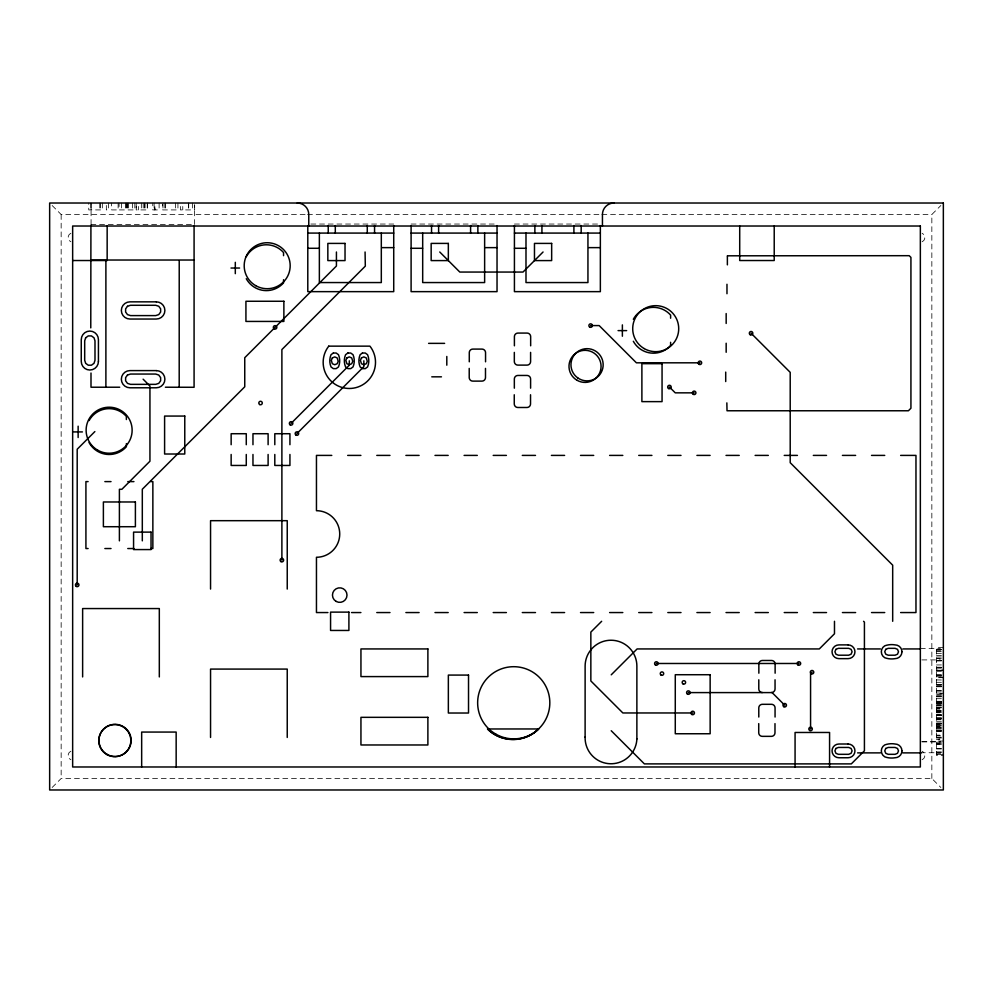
<?xml version="1.0" encoding="UTF-8"?>
<svg xmlns="http://www.w3.org/2000/svg" width="993" height="993" viewBox="0 0 993 993"><rect width="100%" height="100%" fill="white"/><g stroke="black" fill="none" stroke-linecap="round" stroke-linejoin="round"><path stroke-width="0.74" stroke-dasharray="4.96 3.72" d="M91.071 224.48L91.071 203.019L91.095 209.92M147.609 203.019L147.609 209.92L136.215 209.92L136.24 206.47M138.412 209.92L138.412 206.47M154.883 208.195L154.883 209.92L154.883 203.019M180.403 206.47L180.403 209.92L194.665 209.92L194.665 203.019M182.762 209.92L182.762 206.47M194.628 224.492L194.628 204.546M52.145 787.486L61.156 778.487L931.844 778.487L940.855 787.486M931.844 778.487L931.844 214.513L940.855 205.514M70.888 233.268C67.239 234.696 67.239 240.343 70.888 241.771M70.888 751.229C67.239 752.657 67.239 758.304 70.888 759.732M922.112 241.771C925.761 240.343 925.761 234.696 922.112 233.268M922.112 759.732C925.761 758.304 925.761 752.657 922.112 751.229M936.449 739.537L939.899 739.127L936.449 739.537L936.449 694.554L942.196 694.529M936.449 752.533L939.899 752.396M52.145 205.514L61.156 214.513L305.943 214.513M307.482 214.513L600.306 214.513M601.857 214.513L931.844 214.513M310.859 224.046L393.724 224.046M411.102 224.046L497.034 224.046M514.424 224.046L600.355 224.046M90.897 224.381L194.02 224.381M943.35 647.374L936.449 647.374L936.449 669.99L943.35 670.014M920.35 648.404L940.47 648.404M936.449 649.559L943.35 649.559M936.449 649.707L943.35 649.707M936.449 650.911L940.594 650.911M936.449 651.209L943.35 651.209M936.449 653.344L943.35 653.344M936.449 655.454L943.35 655.454M936.449 657.006L943.35 657.006M936.449 658.322L939.899 658.322M936.449 658.607L943.35 658.769M921.876 659.911L940.284 659.911M936.449 660.407L943.35 660.407M936.449 660.494L943.35 660.494M936.449 660.953L943.35 660.953M936.449 664.95L943.35 664.95M936.449 667.234L943.35 667.234M936.449 667.842L943.35 667.842M936.449 667.954L941.972 667.954M943.35 670.225L936.449 670.225L936.449 677.276L943.35 677.276M936.449 670.486L943.35 670.486M936.449 670.709L943.35 670.709M936.449 671.218L941.972 671.218M936.449 674.818L943.35 674.818M936.449 675.153L943.35 675.153M936.449 675.364L943.35 675.364M936.449 676.73L943.35 676.73M943.35 677.685L936.449 677.685L936.449 693.462L943.35 693.462M936.449 679.932L943.35 680.019M936.449 682.29L943.35 682.29M936.449 684.438L943.35 684.438M936.449 684.673L943.35 684.673M936.449 685.604L943.35 685.604M936.449 686.349L943.35 686.337M936.449 686.511L943.35 686.548M936.449 686.771L943.35 686.771M936.449 690.768L943.35 690.768M936.449 690.991L943.35 690.991M936.449 693.04L943.35 693.04M936.449 695.336L943.35 695.336M936.449 696.602L943.35 696.602M936.449 696.776L942.196 696.776M936.449 698.712L943.35 698.712M936.449 701.281L943.35 701.281M936.449 701.952L943.35 701.952M936.449 702.051L943.35 702.051M936.449 702.212L943.35 702.212M936.449 702.759L943.35 702.759M936.449 703.143L943.35 703.143M936.449 703.491L943.35 703.59M936.449 703.739L940.594 703.739M936.449 703.913L943.35 703.913M936.449 704.087L943.35 704.087M936.449 705.576L943.35 705.576M936.449 705.961L943.35 705.961M936.449 707.55L943.35 707.55M936.449 707.86L943.35 707.86M936.449 708.232L939.899 708.232M936.449 709.076L939.899 709.076M936.449 710.343L943.35 710.343M936.449 710.516L939.899 710.603M936.449 711.075L940.594 711.075M936.449 711.485L943.35 711.485M936.449 712.415L943.35 712.415M936.449 712.775L939.899 712.775M936.449 714.687L943.35 714.687M936.449 714.985L943.35 714.985M936.449 715.283L943.35 715.283M936.449 715.531L943.35 715.531M936.449 717.405L943.35 717.405M936.449 718.671L943.35 718.671M936.449 718.882L943.35 718.882M936.449 718.969L943.35 718.969M936.449 719.404L940.594 719.404M936.449 721.253L943.35 721.253M936.449 722.991L943.35 722.991M936.449 723.338L943.35 723.338M936.449 723.549L943.35 723.549M936.449 724.282L939.899 724.282M936.449 724.791L943.35 724.791M936.449 725.461L943.35 725.461M936.449 726.479L939.899 726.479M936.449 726.988L943.35 726.988M936.449 728.03L943.35 728.03M936.449 728.092L943.35 728.092M936.449 730.054L943.35 730.054M936.449 730.252L943.35 730.277M936.449 731.034L943.35 731.034M936.449 731.568L943.35 731.568M936.449 735.143L939.899 735.143M936.449 735.85L940.594 735.85M936.449 737.34L943.35 737.228M936.449 737.414L940.594 737.414M936.449 737.998L943.35 737.998M943.35 741.026L936.449 741.026L936.449 755.4L943.35 755.4M921.876 741.572L940.284 741.572M921.876 741.932L940.284 741.932M936.449 742.193L943.35 742.193M936.449 743.31L943.35 743.31M936.449 743.869L939.899 743.869M936.449 744.378L943.35 744.378M936.449 748.424L943.35 748.424M936.449 748.958L943.35 748.958M936.449 751.962L943.35 751.962M936.449 752.297L943.35 752.297M920.35 752.744L940.47 752.744M936.449 753.24L940.594 753.24M940.594 754.543L936.449 754.543L943.35 754.581M192.381 203.019L192.381 209.92M188.72 203.019L188.695 209.92M188.447 203.019L188.447 209.92M177.933 203.019L177.933 209.92L162.691 209.92L162.691 204.397M175.575 203.019L175.575 209.92M165.223 203.019L165.223 209.92M164.975 203.019L164.975 209.92M162.976 203.019L162.976 209.92M159.116 203.019L159.116 209.92L152.761 209.92L152.761 203.019M154.126 203.019L154.126 209.92M147.212 203.019L147.212 209.92M145.04 203.019L145.04 209.92M144.668 203.019L144.668 209.92M143.203 203.019L143.203 209.92M141.329 203.019L141.329 209.92M136.215 203.019L136.215 209.92M134.837 203.019L134.837 209.92L119.073 209.92L119.073 203.019M132.367 203.019L132.367 209.92M128.159 203.019L128.159 209.92M127.886 203.019L127.886 209.92M126.98 203.019L126.98 209.92M126.061 203.019L126.061 209.92M125.826 203.019L125.826 209.92M121.394 203.019L121.394 209.92M118.117 203.019L118.117 209.92L111.613 209.92L111.613 203.019M108.622 203.019L108.622 209.92L106.338 209.92L106.338 203.019M102.341 203.019L102.341 209.92L88.749 209.92L88.749 203.019M100.144 203.019L100.144 209.92M99.995 203.019L99.995 209.92M90.946 203.019L90.946 209.92M61.156 214.513L61.156 778.487"/><path stroke-width="1.49" d="M90.996 373.02L90.996 387.22L119.719 387.22M179.199 387.245L179.224 260.948M194.082 225.932L194.082 387.282L165.397 387.22M381.312 233.082L381.312 282.558L319.361 282.558L319.361 233.082M587.943 233.082L587.943 282.558L525.992 282.558L525.992 233.082M90.773 327.889L90.922 225.945M94.869 431.57L77.193 449.246L77.193 584.914M291.098 423.39L349.3 365.188L349.3 360.819M296.919 433.581L363.848 366.64L363.848 360.819M543.059 251.999L523.001 272.057L459.809 272.057L439.75 251.999M601.659 621.295L590.847 632.094L590.847 680.95L622.872 712.962L692.717 712.962M611.229 674.818L637.109 648.938L819.312 648.938L834.48 633.77L834.48 621.295M812.038 672.224L810.573 673.676L810.573 728.974M538.578 728.974C525.136 742.826 500.981 742.826 487.538 728.974L538.591 728.961A36.096 36.096 0 0 1 487.538 728.974M307.793 233.082L393.724 233.082M411.102 233.082L497.034 233.082M514.424 233.082L600.355 233.082M382.231 247.629L393.724 247.629M485.54 247.629L497.034 247.629M588.861 247.629L600.355 247.629M307.793 248.287L319.287 248.287M411.102 248.287L422.596 248.287M514.424 248.287L525.905 248.287M727.385 255.809L909.203 255.685L910.929 257.41L910.929 408.247L908.409 410.767L727.025 410.767L726.851 402.885M90.996 260.029L194.119 260.029M72.65 260.526L107.157 260.526L107.157 226.019M230.997 268.036L239.586 268.036M590.624 325.58L599.176 325.58L636.401 362.817L699.916 362.817M618.068 330.607L626.657 330.607M428.604 343.367L444.616 343.367M328.683 346.147L369.93 346.147A26.153 26.153 0 0 1 367.075 381.523A26.153 26.153 0 0 1 331.588 381.56A26.153 26.153 0 0 1 328.733 346.197M431.769 376.831L441.451 376.831M694.169 392.843L675.252 392.843L669.431 387.022M73.817 431.918L82.419 431.918M331.786 455.402L316.457 455.402L316.457 510.7A23.286 23.286 0 0 1 339.73 533.986A23.286 23.286 0 0 1 316.457 557.272L316.457 612.557L327.913 612.557M347.687 455.402L360.893 455.402M376.781 455.402L389.988 455.402M405.889 455.402L419.096 455.402M434.984 455.402L448.191 455.402M464.091 455.402L477.298 455.402M493.198 455.402L506.405 455.402M522.293 455.402L535.5 455.402M551.4 455.402L564.607 455.402M580.508 455.402L593.715 455.402M609.603 455.402L622.81 455.402M638.71 455.402L651.917 455.402M667.805 455.402L681.012 455.402M696.912 455.402L710.119 455.402M726.02 455.402L739.226 455.402M755.114 455.402L768.321 455.402M784.222 455.402L797.429 455.402M813.317 455.402L826.536 455.402M842.424 455.402L855.631 455.402M871.531 455.402L884.738 455.402M900.626 455.402L915.968 455.402L915.968 612.557L900.626 612.557M88.092 481.605L85.919 481.605L85.919 548.533L88.092 548.533M104.861 481.605L111.017 481.605M127.774 481.605L133.931 481.605M150.688 481.605L152.86 481.605L152.86 548.533L150.688 548.533M104.861 548.533L111.017 548.533M127.774 548.533L133.931 548.533M351.547 612.557L360.893 612.557M376.781 612.557L389.988 612.557M405.889 612.557L419.096 612.557M434.984 612.557L448.191 612.557M464.091 612.557L477.298 612.557M493.198 612.557L506.405 612.557M522.293 612.557L535.5 612.557M551.4 612.557L564.607 612.557M580.508 612.557L593.715 612.557M609.603 612.557L622.81 612.557M638.71 612.557L651.917 612.557M667.805 612.557L681.012 612.557M696.912 612.557L710.119 612.557M726.02 612.557L739.226 612.557M755.114 612.557L768.321 612.557M784.222 612.557L797.429 612.557M813.317 612.557L826.536 612.557M842.424 612.557L855.631 612.557M871.531 612.557L884.738 612.557M857.58 648.938L880.419 648.938M902.836 648.938L919.717 648.938M656.336 663.485L798.943 663.485M688.348 692.593L772.107 692.593L784.718 705.204M857.617 752.88L880.394 752.88M902.873 752.88L921.417 752.88M751.08 333.226L790.205 372.35L790.205 462.688L892.682 565.166L892.682 621.295M863.575 621.295L864.419 622.127L864.419 750.795L851.324 763.89L644.383 763.89L611.229 730.736M365.076 251.999L365.312 266.136L281.888 349.561L281.888 560.139M143.116 379.189L149.943 386.016L149.943 461.224L121.891 489.288L119.396 489.288L119.396 540.85M829.577 766.981L829.577 732.474L795.07 732.474L795.07 766.981M775.123 673.204L775.123 664.032A3.55 3.55 0 0 0 771.573 660.482L762.401 660.482A3.55 3.55 0 0 0 758.851 664.032L758.851 673.204M775.049 679.795L775.049 688.968A3.55 3.55 0 0 1 771.499 692.518M775.061 717.033L775.061 707.86A3.55 3.55 0 0 0 771.511 704.31L762.339 704.31A3.55 3.55 0 0 0 758.789 707.86L758.789 717.033M774.987 723.624L774.987 732.797A3.55 3.55 0 0 1 771.437 736.347L762.276 736.347A3.55 3.55 0 0 1 758.726 732.797L758.726 723.624M774.217 226.019L774.217 260.526L739.711 260.526L739.711 226.019M758.789 679.795L758.789 688.968A3.55 3.55 0 0 0 762.339 692.518M727.372 256.206L727.372 264.858M726.975 284.271L726.975 293.729M726.168 313.552L726.168 323.457M726.168 343.23L726.168 352.279M725.709 372.102L725.709 381.548M670.61 318.232L670.61 315.104A22.913 22.913 0 0 0 633.323 319.262M670.61 342.3L670.61 345.427A22.913 22.913 0 0 1 633.323 341.269M636.873 738.991L636.873 666.03A25.88 25.88 0 0 0 610.993 640.237A25.88 25.88 0 0 0 585.125 666.018L585.113 737.116M622.375 324.885L622.375 336.23M602.441 226.019L602.441 214.513A11.506 11.506 0 0 1 613.935 203.019M600.355 225.585L600.355 291.644L514.424 291.644L514.424 225.585M581.178 225.548L581.178 233.082M573.904 225.548L573.904 233.082M541.93 225.548L541.93 233.082M534.867 225.548L534.867 233.082M530.659 345.8L530.659 336.627A3.55 3.55 0 0 0 527.109 333.077L517.949 333.077A3.55 3.55 0 0 0 514.399 336.627L514.399 345.8M530.597 352.391L530.597 361.564A3.55 3.55 0 0 1 527.047 365.114L517.874 365.114A3.55 3.55 0 0 1 514.324 361.564L514.324 352.391M530.597 388.176L530.597 379.003A3.55 3.55 0 0 0 527.047 375.453L517.887 375.453A3.55 3.55 0 0 0 514.337 379.003L514.337 388.176M530.535 394.767L530.535 403.94A3.55 3.55 0 0 1 526.985 407.49L517.812 407.49A3.55 3.55 0 0 1 514.262 403.94L514.262 394.767M497.034 225.585L497.034 291.644L411.102 291.644L411.102 225.585M485.552 361.8L485.552 352.639A3.55 3.55 0 0 0 482.002 349.089L472.829 349.089A3.55 3.55 0 0 0 469.279 352.639L469.279 361.8M485.49 368.403L485.49 377.563A3.55 3.55 0 0 1 481.928 381.113L472.767 381.113A3.55 3.55 0 0 1 469.217 377.563L469.217 368.403M484.634 233.082L484.634 282.558L422.683 282.558L422.683 233.082M477.869 225.548L477.869 233.082M470.595 225.548L470.595 233.082M446.8 356.462L446.8 365.188M438.621 225.548L438.621 233.082M431.545 225.548L431.545 233.082M393.724 225.585L393.724 291.644L307.793 291.644L307.793 225.585M374.56 225.548L374.56 233.082M367.273 225.548L367.273 233.082M336.428 251.999L336.428 266.012L244.75 357.703L244.75 386.798L142.309 489.239L142.309 540.85M335.299 225.548L335.299 233.082M328.236 225.548L328.236 233.082M308.773 226.019L308.773 214.513A11.506 11.506 0 0 0 297.267 203.019M289.931 444.703L289.931 433.718L274.8 433.718L274.8 444.703M289.931 454.471L289.931 465.456L274.8 465.456L274.8 454.471M287.238 589.06L287.238 520.68L210.553 520.68L210.553 589.06M287.238 737.451L287.238 669.083L210.553 669.083L210.553 737.451M283.551 255.66L283.551 252.545A22.913 22.913 0 0 0 246.264 256.69M283.551 279.728L283.551 282.856A22.913 22.913 0 0 1 246.264 278.698M268.11 444.703L268.11 433.718L252.967 433.718L252.967 444.703M268.11 454.471L268.11 465.456L252.967 465.456L252.967 454.471M246.276 444.703L246.276 433.718L231.146 433.718L231.146 444.703M246.276 454.471L246.276 465.456L231.146 465.456L231.146 454.471M235.304 262.313L235.304 273.658M176.158 766.981L176.158 732.064L141.664 732.064L141.664 766.981M159.314 676.928L159.314 608.56L82.63 608.56L82.63 676.928M126.372 419.53L126.372 416.415A22.913 22.913 0 0 0 89.085 420.573M126.372 443.61L126.372 446.726A22.913 22.913 0 0 1 89.085 442.58M105.891 260.948L105.891 387.158M78.137 426.183L78.137 437.528M636.885 738.879A25.892 25.892 0 0 1 610.062 763.741A25.892 25.892 0 0 1 585.125 737.005M85.671 337.794L84.69 340.822L84.69 360.298L85.671 363.326L88.253 365.201L91.43 365.201L94.012 363.326L94.993 360.298L94.993 340.822L94.012 337.794L91.43 335.919L88.253 335.919L85.671 337.794M332.32 357.927L331.314 360.36L332.32 363.723L334.753 364.729L337.186 363.723L338.191 361.291L337.186 357.927L334.753 356.921L332.32 357.927M346.867 357.927L345.862 360.347L346.867 363.723L349.3 364.729L351.733 363.723L352.738 361.303L351.733 357.927L349.3 356.909L346.867 357.927M361.427 357.927L360.422 360.347L361.427 363.723L363.86 364.729L366.28 363.723L367.286 361.303L366.28 357.927L363.86 356.909L361.427 357.927M835.92 649.335L834.914 651.768L835.92 654.201L838.353 655.206L848.667 655.206L851.088 654.201L852.106 651.768L851.088 649.335L848.667 648.33L838.353 648.33L835.92 649.335M835.92 748.449L834.914 750.882L835.92 753.315L838.353 754.32L848.667 754.32L851.088 753.315L852.106 750.882L851.088 748.449L848.667 747.444L838.353 747.444L835.92 748.449M885.768 649.335L884.751 651.768L885.768 654.201L888.189 655.206L895.065 655.206L897.498 654.201L898.504 651.768L897.498 649.335L895.065 648.33L888.189 648.33L885.768 649.335M885.768 748.449L884.751 750.882L885.768 753.315L888.189 754.32L895.065 754.32L897.498 753.315L898.504 750.882L897.498 748.449L895.065 747.444L888.189 747.444L885.768 748.449M127.489 306.266L125.615 308.848L125.615 312.025L127.489 314.607L130.517 315.6L155.727 315.6L158.756 314.607L160.63 312.025L160.63 308.848L158.756 306.266L155.727 305.285L130.517 305.285L127.489 306.266M127.489 375.031L125.615 377.613L125.615 380.791L127.489 383.372L130.517 384.353L155.727 384.353L158.756 383.372L160.63 380.791L160.63 377.613L158.756 375.031L155.727 374.051L130.517 374.051L127.489 375.031M333.338 353.024L331.041 354.687A15.553 15.553 0 0 0 331.041 366.951L333.338 368.626L336.168 368.626L338.464 366.951A15.553 15.553 0 0 0 338.464 354.687L336.168 353.024L333.338 353.024M347.885 353.024L345.589 354.687A15.553 15.553 0 0 0 345.589 366.951L347.885 368.626L350.715 368.626L353.011 366.951A15.553 15.553 0 0 0 353.011 354.687L350.715 353.024L347.885 353.024M362.433 353.024L360.149 354.687A15.553 15.553 0 0 0 360.149 366.951L362.433 368.626L365.275 368.626L367.559 366.951A15.553 15.553 0 0 0 367.559 354.687L365.275 353.024L362.433 353.024M943.35 203.019L49.65 203.019L49.65 789.981L943.35 789.981L943.35 203.019M920.35 226.019L72.65 226.019L72.65 766.981L920.35 766.981L920.35 226.019M345.03 243.409L327.839 243.409L327.839 260.588L345.03 260.588L345.03 243.409M448.339 243.409L431.161 243.409L431.161 260.588L448.339 260.588L448.339 243.409M551.661 243.409L534.47 243.409L534.47 260.588L551.661 260.588L551.661 243.409M283.874 301.264L245.929 301.264L245.929 321.434L283.874 321.434L283.874 301.264M156.298 301.847L129.946 301.847A8.589 8.589 0 0 0 121.345 310.449A8.589 8.589 0 0 0 129.946 319.038L156.298 319.038A8.589 8.589 0 0 0 164.888 310.449A8.589 8.589 0 0 0 156.298 301.847M662.058 363.674L641.888 363.674L641.888 401.631L662.058 401.631L662.058 363.674M156.298 370.6L129.946 370.6A8.589 8.589 0 0 0 121.345 379.189A8.589 8.589 0 0 0 129.946 387.791L156.298 387.791A8.589 8.589 0 0 0 164.888 379.189A8.589 8.589 0 0 0 156.298 370.6M184.772 416.067L164.602 416.067L164.602 454.012L184.772 454.012L184.772 416.067M135.396 501.974L103.384 501.974L103.384 526.712L135.396 526.712L135.396 501.974M151.035 532.124L133.571 532.124L133.571 549.576L151.035 549.576L151.035 532.124M348.903 612.122L330.57 612.122L330.57 630.456L348.903 630.456L348.903 612.122M848.084 644.891L838.924 644.891A6.877 6.877 0 0 0 832.047 651.768A6.877 6.877 0 0 0 838.924 658.644L848.084 658.644A6.877 6.877 0 0 0 854.961 651.768A6.877 6.877 0 0 0 848.084 644.891M427.884 648.938L360.943 648.938L360.943 676.593L427.884 676.593L427.884 648.938M710.144 674.719L675.277 674.719L675.277 733.753L710.144 733.753L710.144 674.719M468.522 675.079L448.352 675.079L448.352 713.024L468.522 713.024L468.522 675.079M427.884 717.331L360.943 717.331L360.943 744.973L427.884 744.973L427.884 717.331M848.084 744.005L838.924 744.005A6.877 6.877 0 0 0 832.047 750.882A6.877 6.877 0 0 0 838.924 757.758L848.084 757.758A6.877 6.877 0 0 0 854.961 750.882A6.877 6.877 0 0 0 848.084 744.005M98.431 361.427L98.431 339.668A8.589 8.589 0 0 0 89.842 331.066A8.589 8.589 0 0 0 81.252 339.668L81.252 361.427A8.589 8.589 0 0 0 89.842 370.029A8.589 8.589 0 0 0 98.431 361.427M97.624 450.139A23 23 0 0 0 132.131 430.217A23 23 0 0 0 97.624 410.295A23 23 0 0 0 97.624 450.139M255.685 285.636A23 23 0 0 0 290.179 265.714A23 23 0 0 0 255.685 245.805A23 23 0 0 0 255.685 285.636M644.209 348.593A23 23 0 0 0 678.715 328.671A23 23 0 0 0 644.209 308.749A23 23 0 0 0 644.209 348.593M577.789 377.936A16.099 16.099 0 0 0 603.099 366.218A16.099 16.099 0 0 0 580.297 350.157A16.099 16.099 0 0 0 577.789 377.936M106.996 754.37A16.099 16.099 0 0 0 131.138 740.43A16.099 16.099 0 0 0 106.996 726.479A16.099 16.099 0 0 0 106.996 754.37M106.772 754.506A16.037 16.037 0 0 0 130.84 740.617A16.037 16.037 0 0 0 106.772 726.727A16.037 16.037 0 0 0 106.772 754.506M577.007 380.257A16.037 16.037 0 0 0 601.075 366.367A16.037 16.037 0 0 0 577.007 352.478A16.037 16.037 0 0 0 577.007 380.257M693.3 394.345A1.75 1.75 0 0 0 695.919 392.843A1.75 1.75 0 0 0 693.3 391.329A1.75 1.75 0 0 0 693.3 394.345M668.562 388.536A1.75 1.75 0 0 0 671.181 387.022A1.75 1.75 0 0 0 668.562 385.507A1.75 1.75 0 0 0 668.562 388.536M691.836 714.476A1.75 1.75 0 0 0 694.455 712.962A1.75 1.75 0 0 0 691.836 711.447A1.75 1.75 0 0 0 691.836 714.476M76.324 586.429A1.75 1.75 0 0 0 78.944 584.914A1.75 1.75 0 0 0 76.324 583.4A1.75 1.75 0 0 0 76.324 586.429M296.038 435.095A1.75 1.75 0 0 0 298.67 433.581A1.75 1.75 0 0 0 296.038 432.067A1.75 1.75 0 0 0 296.038 435.095M290.117 424.843A1.75 1.75 0 0 0 292.836 423.527A1.75 1.75 0 0 0 290.341 421.826A1.75 1.75 0 0 0 290.117 424.843M259.669 404.536A1.75 1.75 0 0 0 262.289 403.021A1.75 1.75 0 0 0 259.669 401.507A1.75 1.75 0 0 0 259.669 404.536M750.199 334.74A1.75 1.75 0 0 0 752.818 333.226A1.75 1.75 0 0 0 750.199 331.712A1.75 1.75 0 0 0 750.199 334.74M811.058 673.664A1.75 1.75 0 0 0 813.776 672.348A1.75 1.75 0 0 0 811.269 670.647A1.75 1.75 0 0 0 811.058 673.664M798.062 665A1.75 1.75 0 0 0 800.681 663.485A1.75 1.75 0 0 0 798.062 661.983A1.75 1.75 0 0 0 798.062 665M655.467 665A1.75 1.75 0 0 0 658.086 663.485A1.75 1.75 0 0 0 655.467 661.983A1.75 1.75 0 0 0 655.467 665M809.705 730.488A1.75 1.75 0 0 0 812.324 728.974A1.75 1.75 0 0 0 809.705 727.459A1.75 1.75 0 0 0 809.705 730.488M687.479 694.107A1.75 1.75 0 0 0 690.098 692.593A1.75 1.75 0 0 0 687.479 691.078A1.75 1.75 0 0 0 687.479 694.107M783.849 706.718A1.75 1.75 0 0 0 786.468 705.204A1.75 1.75 0 0 0 783.849 703.702A1.75 1.75 0 0 0 783.849 706.718M699.047 364.332A1.75 1.75 0 0 0 701.666 362.817A1.75 1.75 0 0 0 699.047 361.303A1.75 1.75 0 0 0 699.047 364.332M589.643 327.032A1.75 1.75 0 0 0 592.374 325.716A1.75 1.75 0 0 0 589.867 324.016A1.75 1.75 0 0 0 589.643 327.032M274.105 328.807A1.75 1.75 0 0 0 276.836 327.479A1.75 1.75 0 0 0 274.329 325.778A1.75 1.75 0 0 0 274.105 328.807M280.895 561.591A1.75 1.75 0 0 0 283.626 560.263A1.75 1.75 0 0 0 281.118 558.562A1.75 1.75 0 0 0 280.895 561.591M495.681 734.038A36.096 36.096 0 0 0 549.824 702.783A36.096 36.096 0 0 0 495.681 671.529A36.096 36.096 0 0 0 495.681 734.038M661.115 675.103A1.725 1.725 0 0 0 663.696 673.614A1.725 1.725 0 0 0 661.115 672.124A1.725 1.725 0 0 0 661.115 675.103M683.035 683.904A1.725 1.725 0 0 0 685.617 682.402A1.725 1.725 0 0 0 683.035 680.913A1.725 1.725 0 0 0 683.035 683.904M336.093 601.398A7.274 7.274 0 0 0 347.004 595.105A7.274 7.274 0 0 0 336.093 588.799A7.274 7.274 0 0 0 336.093 601.398M901.942 651.768A6.877 6.877 0 0 0 895.065 644.891A19.997 19.997 0 0 0 884.751 645.822A6.877 6.877 0 0 0 884.751 657.726A19.997 19.997 0 0 0 895.065 658.644A6.877 6.877 0 0 0 901.942 651.768M901.942 750.882A6.877 6.877 0 0 0 895.065 744.005A19.997 19.997 0 0 0 884.751 744.924A6.877 6.877 0 0 0 884.751 756.827A19.997 19.997 0 0 0 895.065 757.758A6.877 6.877 0 0 0 901.942 750.882"/></g></svg>
